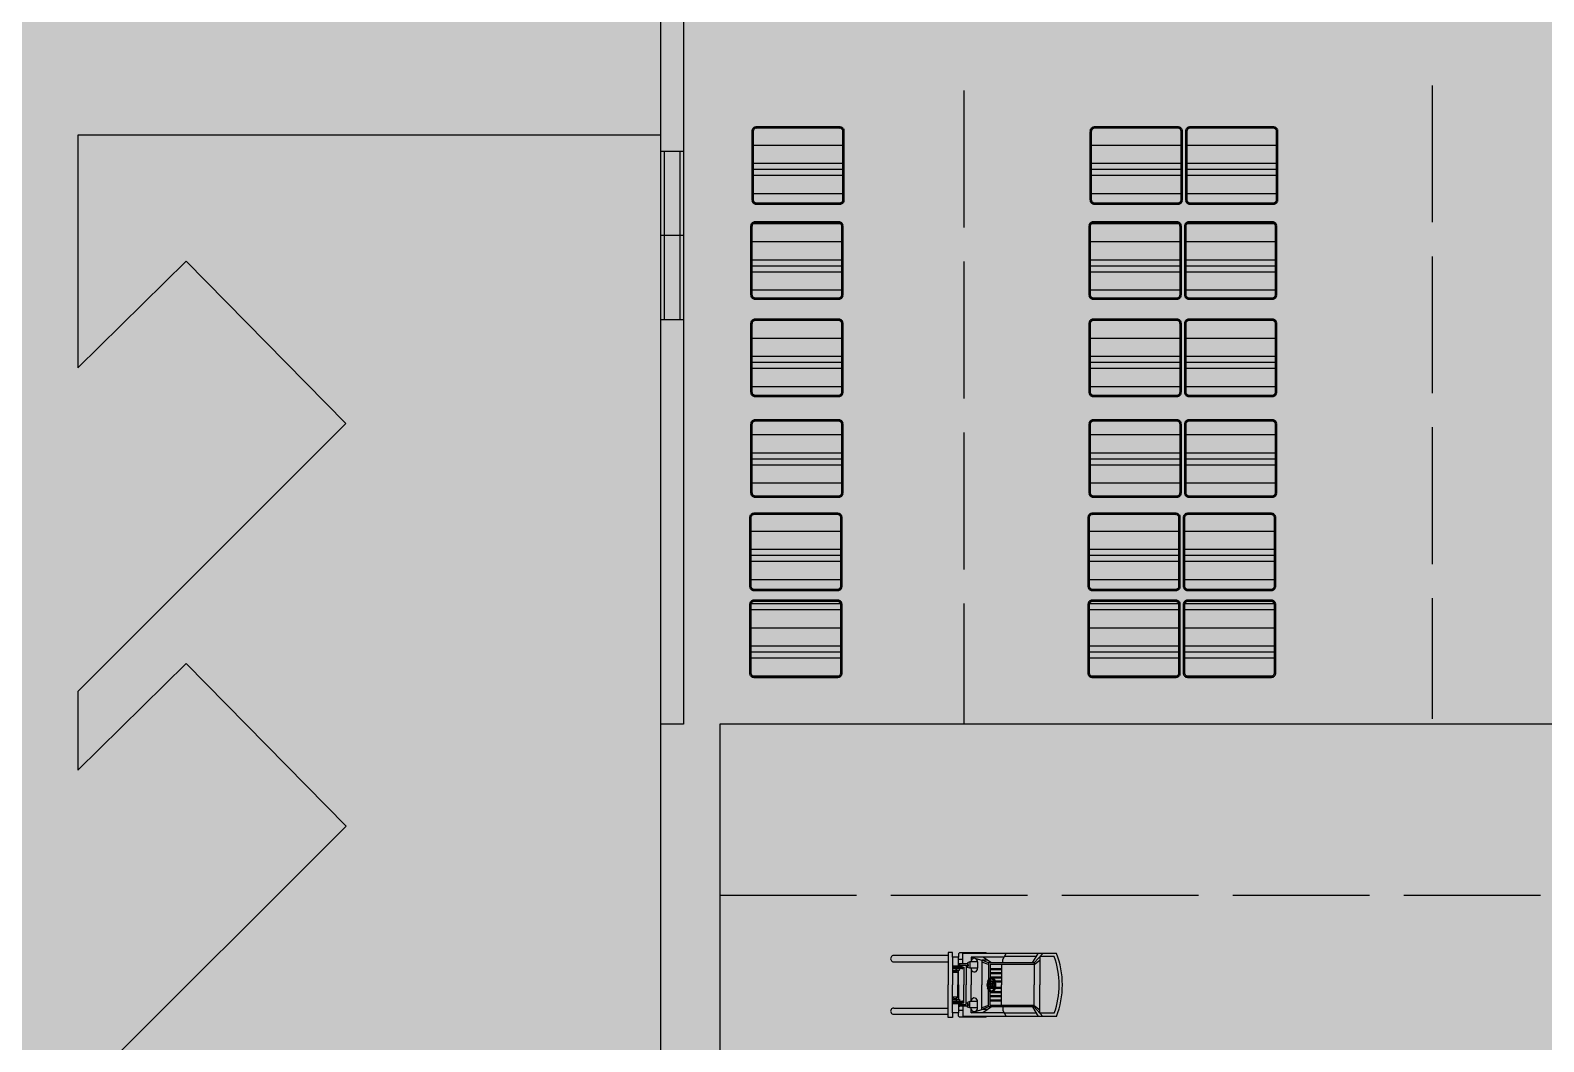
# Model space of a CAD drawing. Header units: millimetres. Extents: x -17739 to 130674, y -21116 to 94884.
# Drawn here: x 4880 to 24795, y 34953 to 48264 of the extents above; entities that cross this region are included whole.
import ezdxf

# ---------------------------------------------------------------- set-up
doc = ezdxf.new("R2010")
doc.units = ezdxf.units.MM
doc.linetypes.add('ACAD_ISO02W100', pattern=[15, 12, -3])
doc.layers.add('AM_0', color=7, linetype='Continuous', lineweight=50)
for name, color, linetype in [('Hatches', 141, 'Continuous'), ('Pathways', 50, 'ACAD_ISO02W100'), ('Windows', 150, 'Continuous'), ('Workstations', 7, 'Continuous')]:
    doc.layers.add(name, color=color, linetype=linetype)

# ---------------------------------------------------------------- blocks, each defined once
blk = doc.blocks.new('Window1')
at = {"layer": 'Windows'}
for p, q in [((0.665, 0.379), (-1.558, 0.379)), ((-1.558, 0.379), (-1.558, 0.079)), ((0.665, 0.329), (-1.558, 0.329)), ((-0.447, 0.079), (-0.447, 0.379)), ((0.665, 0.079), (0.665, 0.379)), ((-1.558, 0.129), (0.665, 0.129)), ((-1.558, 0.079), (0.665, 0.079))]:
    blk.add_line(p, q, dxfattribs=at)

msp = doc.modelspace()

# ---------------------------------------------------------------- hatches: boundary and pattern name
h = msp.add_hatch()
h.set_pattern_fill('GRAVEL', color=256)
h.set_pattern_definition([(228.0127875, (-27627.5733, -20782.793), (-203.200000016, -228.599999986), [3.4172144, -338.3048364]), (184.969741, (-27629.8593, -20785.333), (304.7999998794, 25.400001447), [5.8640472, -580.540489]), (132.5104471, (-27635.7013, -20785.841), (254.000000107, -279.399999902), [4.1348152, -409.347228]), (267.273689, (-27645.6073, -20792.191), (25.400000053, 507.999999997), [5.3400452, -528.6643743]), (292.8336542, (-27645.8613, -20797.525), (-127.000000011, 304.7999999956), [5.236337, -518.3980775]), (357.273689, (-27643.8293, -20802.351), (-507.999999997, 25.400000053), [5.3400452, -528.6643743]), (37.69424047, (-27638.4953, -20802.605), (-330.1999999854, -254.000000019), [7.0619366, -699.131153]), (72.2553284, (-27632.9073, -20798.287), (177.800000048, 558.799999985), [6.6671952, -660.052566]), (121.4295656, (-27630.8753, -20791.937), (-203.200000029, 330.199999982), [5.35813, -530.455457]), (175.2363583, (-27633.6693, -20787.365), (279.399999996, -25.400000044), [6.1171328, -299.7393695]), (222.3974378, (-27639.7653, -20786.857), (-304.7999999902, -279.4000000106), [7.9107792, -783.167725]), (138.8140748, (-27620.4613, -20792.445), (-177.79999999, 152.400000012), [2.7000454, -267.3056582]), (171.4692344, (-27622.4933, -20790.667), (330.200000009, -50.799999942), [5.1368198, -508.54639]), (225, (-27627.573, -20789.905), (-4e-15, -25.4), [3.5920934, -32.328931]), (203.1985905, (-27629.3513, -20786.857), (127.000000003, 50.79999999), [1.9344132, -191.5062237]), (291.8014095, (-27631.1293, -20787.619), (-25.4, 76.2), [2.7356562, -134.04753]), (30.9637565, (-27630.1133, -20790.159), (76.2, 50.8), [4.4431966, -143.6629815]), (161.565051, (-27626.303, -20787.873), (50.8, -25.4), [3.2128714, -77.108981]), (16.3895403, (-27645.8613, -20787.619), (254, 76.2), [4.50088, -445.5882667]), (70.3461759, (-27641.5433, -20786.349), (-101.60000001, -279.399999997), [3.7759894, -373.8221568]), (293.1985905, (-27626.3033, -20782.793), (-50.79999999, 127.000000004), [3.868801, -189.571836]), (343.6104597, (-27624.7793, -20786.349), (-254.000000005, 76.199999982), [4.50088, -445.5882667]), (339.4439548, (-27645.8613, -20803.367), (-127, 50.8), [4.340352, -212.677343]), (294.7751406, (-27641.7973, -20804.891), (-127.000000151, 279.399999931), [3.6367212, -360.0359338]), (66.8014095, (-27626.0493, -20808.193), (50.79999999, 127.000000003), [3.868801, -189.571836]), (17.3540246, (-27624.5253, -20804.637), (-330.199999993, -101.600000021), [4.2578274, -421.5237598]), (69.4439548, (-27638.4953, -20808.193), (-50.8, -127), [2.170176, -214.847519]), (101.3099325, (-27627.5733, -20808.193), (-25.4, 101.6), [1.295146, -128.2199496]), (165.9637565, (-27627.827, -20806.923), (76.2, -25.4), [5.236337, -99.490546]), (186.009006, (-27632.9073, -20805.653), (253.999999999, 25.400000013), [4.85267, -480.4136486]), (303.6900675, (-27630.113, -20792.445), (-25.4, 50.8), [3.6632388, -87.9177636]), (353.1572266, (-27628.0813, -20795.493), (431.8000000027, -50.7999999774), [6.3955676, -633.1600907]), (60.9453959, (-27621.7313, -20796.255), (-101.600000003, -177.8), [2.6150824, -258.893923]), (90, (-27620.46, -20793.97), (-25.4, 25.4), [1.524, -23.876]), (120.2564372, (-27633.4153, -20804.891), (101.599999988, -177.800000007), [3.5286696, -349.3394077]), (48.0127875, (-27635.1933, -20801.843), (203.200000017, 228.599999985), [6.8344288, -334.887622]), (0, (-27630.62, -20796.763), (25.4, 25.4), [6.604, -18.796]), (325.3048465, (-27624.0173, -20796.763), (254.000000096, -177.799999863), [4.0160956, -397.5931672]), (254.054604, (-27620.7153, -20799.049), (-25.4, -101.6), [3.6982908, -181.2165004]), (207.64597536, (-27621.7313, -20802.605), (-482.600000018, -253.999999966), [6.021451, -596.1246442]), (175.42607874, (-27627.0653, -20805.399), (-330.2, 25.4), [6.3702946, -630.6584646])])
edge = h.paths.add_edge_path()
edge.add_line((-6197, -19436), (-6197, 76756))
edge.add_arc((-4197, 76756), 2000, 90, 180)
edge.add_line((-4197, 78756), (116945, 78756))
at = {"layer": 'Hatches'}
h = msp.add_hatch(color=256, dxfattribs=at)
h.dxf.hatch_style = 1
h.paths.add_polyline_path([(13477, 44452), (13177, 44452), (13177, 39134), (13477, 39134)])
h.paths.add_polyline_path([(13477, 34634), (13177, 34634), (13177, 33699), (13477, 33699)])
h.paths.add_polyline_path([(13477, 30704), (13177, 30704), (13177, 26687), (13477, 26687)])
h.paths.add_polyline_path([(13477, 3955), (13177, 3955), (13177, -2505), (13477, -2505), (16588, -2505), (16588, -2206), (13477, -2206)])
h.paths.add_polyline_path([(13477, 10732), (13177, 10732), (13177, 6179), (13477, 6179)])
h.paths.add_polyline_path([(13477, 17744), (13177, 17744), (13177, 12956), (13477, 12956)])
h.paths.add_polyline_path([(13477, 24464), (13177, 24464), (13177, 19968), (13477, 19968)])
h.paths.add_polyline_path([(13477, 51465), (13177, 51465), (13177, 46676), (13477, 46676)])
h.paths.add_polyline_path([(13477, 58993), (13177, 58993), (13177, 53688), (13477, 53688)])
h.paths.add_polyline_path([(13477, 66006), (13177, 66006), (13177, 61217), (13477, 61217)])
at = {"layer": 'Workstations'}
h = msp.add_hatch(dxfattribs=at)
h.set_pattern_fill('PLASTI', color=256, scale=100)
h.paths.add_polyline_path([(15583, 46933, 0.414214), (15533, 46983), (14433, 46983, 0.414214), (14383, 46933), (14383, 46033, 0.414214), (14433, 45983), (15533, 45983, 0.414214), (15583, 46033)])
h.paths.add_polyline_path([(15568, 45684, 0.414214), (15518, 45734), (14418, 45734, 0.414214), (14368, 45684), (14368, 44784, 0.414214), (14418, 44734), (15518, 44734, 0.414214), (15568, 44784)])
h.paths.add_polyline_path([(15568, 44403, 0.414214), (15518, 44453), (14418, 44453, 0.414214), (14368, 44403), (14368, 43503, 0.414214), (14418, 43453), (15518, 43453, 0.414214), (15568, 43503)])
h.paths.add_polyline_path([(15568, 43079, 0.414214), (15518, 43129), (14418, 43129, 0.414214), (14368, 43079), (14368, 42179, 0.414214), (14418, 42129), (15518, 42129, 0.414214), (15568, 42179)])
h.paths.add_polyline_path([(15554, 41849, 0.414214), (15504, 41899), (14404, 41899, 0.414214), (14354, 41849), (14354, 40949, 0.414214), (14404, 40899), (15504, 40899, 0.414214), (15554, 40949)])
h.paths.add_polyline_path([(15554, 40707, 0.414214), (15504, 40757), (14404, 40757, 0.414214), (14354, 40707), (14354, 39807, 0.414214), (14404, 39757), (15504, 39757, 0.414214), (15554, 39807)])
h.paths.add_polyline_path([(20033, 46933, 0.414214), (19983, 46983), (18883, 46983, 0.414214), (18833, 46933), (18833, 46033, 0.414214), (18883, 45983), (19983, 45983, 0.414214), (20033, 46033)])
h.paths.add_polyline_path([(21289, 46933, 0.414214), (21239, 46983), (20139, 46983, 0.414214), (20089, 46933), (20089, 46033, 0.414214), (20139, 45983), (21239, 45983, 0.414214), (21289, 46033)])
h.paths.add_polyline_path([(20018, 45684, 0.414214), (19968, 45734), (18868, 45734, 0.414214), (18818, 45684), (18818, 44784, 0.414214), (18868, 44734), (19968, 44734, 0.414214), (20018, 44784)])
h.paths.add_polyline_path([(21275, 45684, 0.414214), (21225, 45734), (20125, 45734, 0.414214), (20075, 45684), (20075, 44784, 0.414214), (20125, 44734), (21225, 44734, 0.414214), (21275, 44784)])
h.paths.add_polyline_path([(20018, 44403, 0.414214), (19968, 44453), (18868, 44453, 0.414214), (18818, 44403), (18818, 43503, 0.414214), (18868, 43453), (19968, 43453, 0.414214), (20018, 43503)])
h.paths.add_polyline_path([(21275, 44403, 0.414214), (21225, 44453), (20125, 44453, 0.414214), (20075, 44403), (20075, 43503, 0.414214), (20125, 43453), (21225, 43453, 0.414214), (21275, 43503)])
h.paths.add_polyline_path([(20018, 43079, 0.414214), (19968, 43129), (18868, 43129, 0.414214), (18818, 43079), (18818, 42179, 0.414214), (18868, 42129), (19968, 42129, 0.414214), (20018, 42179)])
h.paths.add_polyline_path([(21275, 43079, 0.414214), (21225, 43129), (20125, 43129, 0.414214), (20075, 43079), (20075, 42179, 0.414214), (20125, 42129), (21225, 42129, 0.414214), (21275, 42179)])
h.paths.add_polyline_path([(20004, 41849, 0.414214), (19954, 41899), (18854, 41899, 0.414214), (18804, 41849), (18804, 40949, 0.414214), (18854, 40899), (19954, 40899, 0.414214), (20004, 40949)])
h.paths.add_polyline_path([(21260, 41849, 0.414214), (21210, 41899), (20110, 41899, 0.414214), (20060, 41849), (20060, 40949, 0.414214), (20110, 40899), (21210, 40899, 0.414214), (21260, 40949)])
h.paths.add_polyline_path([(20004, 40707, 0.414214), (19954, 40757), (18854, 40757, 0.414214), (18804, 40707), (18804, 39807, 0.414214), (18854, 39757), (19954, 39757, 0.414214), (20004, 39807)])
h.paths.add_polyline_path([(21260, 40707, 0.414214), (21210, 40757), (20110, 40757, 0.414214), (20060, 40707), (20060, 39807, 0.414214), (20110, 39757), (21210, 39757, 0.414214), (21260, 39807)])
h.paths.add_polyline_path([(26606, 46933, 0.414214), (26556, 46983), (25456, 46983, 0.414214), (25406, 46933), (25406, 46033, 0.414214), (25456, 45983), (26556, 45983, 0.414214), (26606, 46033)])
h.paths.add_polyline_path([(27863, 46933, 0.414214), (27813, 46983), (26713, 46983, 0.414214), (26663, 46933), (26663, 46033, 0.414214), (26713, 45983), (27813, 45983, 0.414214), (27863, 46033)])
h.paths.add_polyline_path([(26621, 45684, 0.414214), (26571, 45734), (25471, 45734, 0.414214), (25421, 45684), (25421, 44784, 0.414214), (25471, 44734), (26571, 44734, 0.414214), (26621, 44784)])
h.paths.add_polyline_path([(27877, 45684, 0.414214), (27827, 45734), (26727, 45734, 0.414214), (26677, 45684), (26677, 44784, 0.414214), (26727, 44734), (27827, 44734, 0.414214), (27877, 44784)])
h.paths.add_polyline_path([(26621, 44403, 0.414214), (26571, 44453), (25471, 44453, 0.414214), (25421, 44403), (25421, 43503, 0.414214), (25471, 43453), (26571, 43453, 0.414214), (26621, 43503)])
h.paths.add_polyline_path([(27877, 44403, 0.414214), (27827, 44453), (26727, 44453, 0.414214), (26677, 44403), (26677, 43503, 0.414214), (26727, 43453), (27827, 43453, 0.414214), (27877, 43503)])
h.paths.add_polyline_path([(26621, 43079, 0.414214), (26571, 43129), (25471, 43129, 0.414214), (25421, 43079), (25421, 42179, 0.414214), (25471, 42129), (26571, 42129, 0.414214), (26621, 42179)])
h.paths.add_polyline_path([(27877, 43079, 0.414214), (27827, 43129), (26727, 43129, 0.414214), (26677, 43079), (26677, 42179, 0.414214), (26727, 42129), (27827, 42129, 0.414214), (27877, 42179)])
h.paths.add_polyline_path([(26636, 41849, 0.414214), (26586, 41899), (25486, 41899, 0.414214), (25436, 41849), (25436, 40949, 0.414214), (25486, 40899), (26586, 40899, 0.414214), (26636, 40949)])
h.paths.add_polyline_path([(27892, 41849, 0.414214), (27842, 41899), (26742, 41899, 0.414214), (26692, 41849), (26692, 40949, 0.414214), (26742, 40899), (27842, 40899, 0.414214), (27892, 40949)])
h.paths.add_polyline_path([(26636, 40707, 0.414214), (26586, 40757), (25486, 40757, 0.414214), (25436, 40707), (25436, 39807, 0.414214), (25486, 39757), (26586, 39757, 0.414214), (26636, 39807)])
h.paths.add_polyline_path([(27892, 40707, 0.414214), (27842, 40757), (26742, 40757, 0.414214), (26692, 40707), (26692, 39807, 0.414214), (26742, 39757), (27842, 39757, 0.414214), (27892, 39807)])
h.paths.add_polyline_path([(32313, 46933, 0.414214), (32263, 46983), (31163, 46983, 0.414214), (31113, 46933), (31113, 46033, 0.414214), (31163, 45983), (32263, 45983, 0.414214), (32313, 46033)])
h.paths.add_polyline_path([(32327, 45684, 0.414214), (32277, 45734), (31177, 45734, 0.414214), (31127, 45684), (31127, 44784, 0.414214), (31177, 44734), (32277, 44734, 0.414214), (32327, 44784)])
h.paths.add_polyline_path([(32327, 44403, 0.414214), (32277, 44453), (31177, 44453, 0.414214), (31127, 44403), (31127, 43503, 0.414214), (31177, 43453), (32277, 43453, 0.414214), (32327, 43503)])
h.paths.add_polyline_path([(32327, 43079, 0.414214), (32277, 43129), (31177, 43129, 0.414214), (31127, 43079), (31127, 42179, 0.414214), (31177, 42129), (32277, 42129, 0.414214), (32327, 42179)])
h.paths.add_polyline_path([(32342, 41849, 0.414214), (32292, 41899), (31192, 41899, 0.414214), (31142, 41849), (31142, 40949, 0.414214), (31192, 40899), (32292, 40899, 0.414214), (32342, 40949)])
h.paths.add_polyline_path([(32342, 40707, 0.414214), (32292, 40757), (31192, 40757, 0.414214), (31142, 40707), (31142, 39807, 0.414214), (31192, 39757), (32292, 39757, 0.414214), (32342, 39807)])

# ---------------------------------------------------------------- linework, layer by layer
for p, q in [((13177, 46884), (5505, 46884)), ((5505, 46884), (5505, 43822)), ((13177, 36884), (13177, 46884)), ((5505, 43822), (6930, 45225)), ((6930, 45225), (9034, 43088)), ((9034, 43088), (5505, 39563)), ((5507, 38527), (6932, 39930)), ((6932, 39930), (9037, 37792)), ((5505, 39563), (5507, 38527)), ((9037, 37792), (5507, 34268)), ((13177, 26884), (13177, 36884))]:
    msp.add_line(p, q)
at = {"color": 0}
for p, q in [((16957, 36088), (16242, 36088)), ((17017, 36129), (16957, 36129)), ((16957, 36129), (16957, 36088)), ((16957, 36088), (16957, 36005)), ((17017, 36067), (17017, 36129)), ((17094, 36067), (17017, 36067)), ((17017, 36067), (17017, 35701)), ((17094, 36067), (17017, 36067)), ((17108, 36124), (17094, 36111)), ((17094, 36111), (17094, 36067)), ((17094, 35949), (17094, 36067)), ((17452, 36124), (17108, 36124)), ((17465, 36115), (17150, 36115)), ((17150, 35980), (17150, 36115)), ((17262, 36066), (17262, 36003)), ((17693, 36066), (17262, 36066)), ((17262, 36066), (17400, 36025)), ((17528, 35990), (17414, 36066)), ((17465, 36115), (17452, 36124)), ((18383, 36115), (17465, 36115)), ((17676, 36037), (17721, 36115)), ((18118, 36073), (17697, 36073)), ((18070, 35990), (18142, 36115)), ((18089, 35990), (18203, 36115)), ((18165, 36073), (18165, 35701)), ((18354, 36073), (18165, 36073)), ((16242, 36005), (16957, 36005)), ((16957, 36005), (16957, 35701)), ((17094, 35949), (17017, 35949)), ((17063, 35942), (17017, 35942)), ((17063, 35924), (17017, 35924)), ((17063, 35918), (17017, 35918)), ((17017, 35893), (17063, 35893)), ((17017, 35862), (17033, 35877)), ((17084, 35862), (17017, 35862)), ((17033, 35877), (17070, 35877)), ((17063, 35924), (17063, 35942)), ((17063, 35893), (17063, 35918)), ((17106, 35942), (17069, 35942)), ((17069, 35942), (17069, 35924)), ((17106, 35924), (17069, 35924)), ((17108, 35918), (17069, 35918)), ((17069, 35918), (17069, 35893)), ((17069, 35893), (17108, 35893)), ((17084, 35864), (17070, 35877)), ((17084, 35864), (17084, 35701)), ((17150, 36037), (17094, 36037)), ((17094, 35989), (17106, 35980)), ((17094, 35701), (17094, 35893)), ((17214, 35980), (17106, 35980)), ((17106, 35980), (17106, 35924)), ((17108, 35893), (17108, 35918)), ((17114, 35942), (17114, 35961)), ((17114, 35961), (17195, 35961)), ((17114, 35942), (17141, 35942)), ((17141, 35942), (17141, 35934)), ((17141, 35934), (17163, 35934)), ((17163, 35934), (17163, 35701)), ((17195, 35961), (17195, 35701)), ((17214, 35943), (17195, 35943)), ((17243, 36003), (17214, 35993)), ((17214, 35993), (17214, 35980)), ((17214, 35943), (17214, 35930)), ((17243, 35920), (17214, 35930)), ((17344, 36003), (17243, 36003)), ((17243, 36003), (17243, 35920)), ((17344, 35920), (17243, 35920)), ((17262, 35920), (17262, 35701)), ((17344, 36003), (17344, 35920)), ((17400, 36025), (17400, 35701)), ((17476, 36025), (17400, 36025)), ((17490, 35990), (17400, 36025)), ((17490, 35970), (17400, 36002)), ((18089, 35990), (17490, 35990)), ((17490, 35990), (17490, 35701)), ((18089, 35970), (17511, 35970)), ((17511, 35970), (17511, 35701)), ((17662, 35914), (17511, 35914)), ((17662, 35901), (17511, 35901)), ((17662, 35859), (17511, 35859)), ((17662, 35970), (17662, 35701)), ((17676, 35990), (17676, 36037)), ((18089, 35970), (18165, 36028)), ((18089, 35990), (18089, 35701)), ((16957, 35396), (16957, 35701)), ((17017, 35334), (17017, 35701)), ((17084, 35537), (17084, 35701)), ((17094, 35701), (17094, 35508)), ((17163, 35467), (17163, 35701)), ((17195, 35441), (17195, 35701)), ((17262, 35481), (17262, 35701)), ((17400, 35376), (17400, 35701)), ((17514, 35701), (17486, 35731)), ((17514, 35701), (17486, 35670)), ((17490, 35411), (17490, 35701)), ((17521, 35713), (17491, 35746)), ((17521, 35688), (17491, 35655)), ((17662, 35845), (17511, 35845)), ((17662, 35804), (17511, 35804)), ((17662, 35790), (17511, 35790)), ((17662, 35749), (17511, 35749)), ((17662, 35735), (17511, 35735)), ((17511, 35431), (17511, 35701)), ((17662, 35666), (17511, 35666)), ((17662, 35652), (17511, 35652)), ((17565, 35747), (17534, 35713)), ((17565, 35654), (17534, 35688)), ((17570, 35732), (17541, 35701)), ((17570, 35669), (17541, 35701)), ((17662, 35431), (17662, 35701)), ((18089, 35411), (18089, 35701)), ((18165, 35328), (18165, 35701)), ((17017, 35539), (17033, 35524)), ((17084, 35539), (17017, 35539)), ((17017, 35508), (17063, 35508)), ((17063, 35483), (17017, 35483)), ((17063, 35477), (17017, 35477)), ((17063, 35459), (17017, 35459)), ((17094, 35452), (17017, 35452)), ((17033, 35524), (17070, 35524)), ((17063, 35508), (17063, 35483)), ((17063, 35477), (17063, 35459)), ((17069, 35508), (17108, 35508)), ((17069, 35483), (17069, 35508)), ((17108, 35483), (17069, 35483)), ((17069, 35459), (17069, 35477)), ((17106, 35477), (17069, 35477)), ((17106, 35459), (17069, 35459)), ((17084, 35537), (17070, 35524)), ((17094, 35452), (17094, 35334)), ((17106, 35422), (17106, 35477)), ((17108, 35508), (17108, 35483)), ((17114, 35459), (17141, 35459)), ((17114, 35459), (17114, 35441)), ((17141, 35467), (17163, 35467)), ((17141, 35459), (17141, 35467)), ((17214, 35459), (17195, 35459)), ((17243, 35481), (17214, 35471)), ((17214, 35459), (17214, 35471)), ((17243, 35398), (17243, 35481)), ((17344, 35481), (17243, 35481)), ((17344, 35398), (17344, 35481)), ((17662, 35611), (17511, 35611)), ((17662, 35597), (17511, 35597)), ((17662, 35556), (17511, 35556)), ((17662, 35542), (17511, 35542)), ((17662, 35500), (17511, 35500)), ((17662, 35487), (17511, 35487)), ((16242, 35396), (16957, 35396)), ((16957, 35313), (16242, 35313)), ((16957, 35313), (16957, 35396)), ((16957, 35272), (16957, 35313)), ((17017, 35272), (16957, 35272)), ((17017, 35334), (17017, 35272)), ((17094, 35334), (17017, 35334)), ((17094, 35334), (17017, 35334)), ((17094, 35412), (17106, 35422)), ((17150, 35364), (17094, 35364)), ((17094, 35290), (17094, 35334)), ((17108, 35277), (17094, 35290)), ((17214, 35422), (17106, 35422)), ((17452, 35277), (17108, 35277)), ((17114, 35441), (17195, 35441)), ((17150, 35422), (17150, 35287)), ((17465, 35287), (17150, 35287)), ((17214, 35408), (17214, 35422)), ((17243, 35398), (17214, 35408)), ((17344, 35398), (17243, 35398)), ((17262, 35335), (17262, 35398)), ((17262, 35335), (17400, 35376)), ((17693, 35335), (17262, 35335)), ((17490, 35431), (17400, 35399)), ((17490, 35411), (17400, 35376)), ((17476, 35376), (17400, 35376)), ((17528, 35411), (17414, 35335)), ((17465, 35287), (17452, 35277)), ((18383, 35287), (17465, 35287)), ((18089, 35411), (17490, 35411)), ((18089, 35431), (17511, 35431)), ((17676, 35411), (17676, 35364)), ((17676, 35364), (17721, 35287)), ((18118, 35328), (17697, 35328)), ((18070, 35411), (18142, 35287)), ((18089, 35431), (18165, 35373)), ((18089, 35411), (18203, 35287)), ((18354, 35328), (18165, 35328))]:
    msp.add_line(p, q, dxfattribs=at)
msp.add_lwpolyline([(13477, 70564), (13477, 39134), (13177, 39134), (13177, 70865), (13477, 70865)])
for centre, radius in [((17122, 35921), 8.56), ((17145, 35920), 8.59), ((17122, 35480), 8.56), ((17145, 35481), 8.59)]:
    msp.add_circle(centre, radius, dxfattribs=at)
for centre, radius, start, end in [((16242, 36046), 41.4, 89.9999, 270.0001), ((17302, 36009), 42.3, 351.4726, 161.7533), ((17319, 35701), 1100, 0, 19.7934), ((17319, 35701), 1142, 0, 21.2607), ((17179, 35962), 46.9, 317.9645, 42.0355), ((17178, 35962), 40.3, 331.8719, 26.365), ((17302, 35914), 42.3, 198.2467, 8.5274), ((17596, 35704), 127, 164.2135, 180), ((17596, 35704), 127, 180, 181.6541), ((17596, 35697), 127, 178.3459, 180), ((17596, 35697), 127, 180, 195.7865), ((17562, 35714), 92.5, 145.6849, 164.2135), ((17562, 35687), 92.5, 195.7865, 214.3151), ((17596, 35704), 113, 164.2135, 180), ((17596, 35704), 113, 180, 181.8556), ((17596, 35697), 113, 178.1444, 180), ((17596, 35697), 113, 180, 195.7865), ((17541, 35728), 67, 121.2524, 145.6849), ((17562, 35714), 78.7, 145.6849, 164.2135), ((17562, 35687), 78.7, 195.7865, 214.3151), ((17541, 35728), 53.2, 121.2524, 145.6849), ((17528, 35750), 41.3, 90, 121.2524), ((17528, 35750), 27.5, 90, 121.2524), ((17530, 35702), 14.6, 159.1068, 180), ((17530, 35702), 14.6, 180, 184.0185), ((17530, 35700), 14.6, 175.9815, 180), ((17530, 35700), 14.6, 180, 200.8932), ((17529, 35702), 13.4, 137.3373, 159.1068), ((17529, 35699), 13.4, 200.8932, 222.6627), ((17528, 35703), 12.5, 114.2023, 137.3373), ((17528, 35699), 12.5, 222.6627, 245.7977), ((17527, 35704), 11.4, 90, 114.2023), ((17527, 35698), 11.4, 245.7977, 270), ((17527, 35704), 11.4, 65.7977, 90), ((17527, 35698), 11.4, 270, 294.2023), ((17528, 35750), 41.3, 58.7476, 90), ((17528, 35750), 27.5, 58.7476, 90), ((17527, 35703), 12.5, 42.6627, 65.7977), ((17527, 35699), 12.5, 294.2023, 317.3373), ((17526, 35702), 13.4, 20.8932, 42.6627), ((17526, 35699), 13.4, 317.3373, 339.1068), ((17525, 35702), 14.6, 0, 20.8932), ((17525, 35700), 14.6, 339.1068, 0), ((17525, 35702), 14.6, 355.9815, 0), ((17525, 35700), 14.6, 360, 4.0185), ((17515, 35728), 53.2, 34.3151, 58.7476), ((17515, 35728), 67, 34.3151, 58.7476), ((17494, 35714), 78.7, 15.7865, 34.3151), ((17494, 35687), 78.7, 325.6849, 344.2135), ((17460, 35704), 113, 0, 15.7865), ((17460, 35697), 113, 344.2135, 0), ((17494, 35714), 92.5, 15.7865, 34.3151), ((17494, 35687), 92.5, 325.6849, 344.2135), ((17460, 35704), 113, 358.1444, 0), ((17460, 35697), 113, 0, 1.8556), ((17460, 35704), 127, 0, 15.7865), ((17460, 35697), 127, 344.2135, 0), ((17460, 35704), 127, 358.3459, 0), ((17460, 35697), 127, 0, 1.6541), ((17319, 35701), 1100, 340.2066, 0), ((17319, 35701), 1142, 338.7393, 0), ((17179, 35440), 46.9, 317.9645, 42.0355), ((17178, 35439), 40.3, 333.635, 28.1281), ((17302, 35487), 42.3, 351.4726, 161.7533), ((17541, 35673), 67, 214.3151, 238.7476), ((17541, 35673), 53.2, 214.3151, 238.7476), ((17528, 35651), 41.3, 238.7476, 270), ((17528, 35651), 27.5, 238.7476, 270), ((17528, 35651), 27.5, 270, 301.2524), ((17528, 35651), 41.3, 270, 301.2524), ((17515, 35673), 53.2, 301.2524, 325.6849), ((17515, 35673), 67, 301.2524, 325.6849), ((16242, 35355), 41.4, 89.9999, 270.0001), ((17302, 35392), 42.3, 198.2467, 8.5274)]:
    msp.add_arc(centre, radius, start, end, dxfattribs=at)
at = {"layer": 'AM_0'}
for points in [[(14433, 45983), (15533, 45983, 0.414214), (15583, 46033), (15583, 46933, 0.414214), (15533, 46983), (14433, 46983, 0.414214), (14383, 46933), (14383, 46033, 0.414214)], [(18883, 45983), (19983, 45983, 0.414214), (20033, 46033), (20033, 46933, 0.414214), (19983, 46983), (18883, 46983, 0.414214), (18833, 46933), (18833, 46033, 0.414214)], [(20139, 45983), (21239, 45983, 0.414214), (21289, 46033), (21289, 46933, 0.414214), (21239, 46983), (20139, 46983, 0.414214), (20089, 46933), (20089, 46033, 0.414214)], [(14418, 44734), (15518, 44734, 0.414214), (15568, 44784), (15568, 45684, 0.414214), (15518, 45734), (14418, 45734, 0.414214), (14368, 45684), (14368, 44784, 0.414214)], [(18868, 44734), (19968, 44734, 0.414214), (20018, 44784), (20018, 45684, 0.414214), (19968, 45734), (18868, 45734, 0.414214), (18818, 45684), (18818, 44784, 0.414214)], [(20125, 44734), (21225, 44734, 0.414214), (21275, 44784), (21275, 45684, 0.414214), (21225, 45734), (20125, 45734, 0.414214), (20075, 45684), (20075, 44784, 0.414214)], [(14418, 43453), (15518, 43453, 0.414214), (15568, 43503), (15568, 44403, 0.414214), (15518, 44453), (14418, 44453, 0.414214), (14368, 44403), (14368, 43503, 0.414214)], [(18868, 43453), (19968, 43453, 0.414214), (20018, 43503), (20018, 44403, 0.414214), (19968, 44453), (18868, 44453, 0.414214), (18818, 44403), (18818, 43503, 0.414214)], [(20125, 43453), (21225, 43453, 0.414214), (21275, 43503), (21275, 44403, 0.414214), (21225, 44453), (20125, 44453, 0.414214), (20075, 44403), (20075, 43503, 0.414214)], [(14418, 42129), (15518, 42129, 0.414214), (15568, 42179), (15568, 43079, 0.414214), (15518, 43129), (14418, 43129, 0.414214), (14368, 43079), (14368, 42179, 0.414214)], [(18868, 42129), (19968, 42129, 0.414214), (20018, 42179), (20018, 43079, 0.414214), (19968, 43129), (18868, 43129, 0.414214), (18818, 43079), (18818, 42179, 0.414214)], [(20125, 42129), (21225, 42129, 0.414214), (21275, 42179), (21275, 43079, 0.414214), (21225, 43129), (20125, 43129, 0.414214), (20075, 43079), (20075, 42179, 0.414214)], [(14404, 40899), (15504, 40899, 0.414214), (15554, 40949), (15554, 41849, 0.414214), (15504, 41899), (14404, 41899, 0.414214), (14354, 41849), (14354, 40949, 0.414214)], [(18854, 40899), (19954, 40899, 0.414214), (20004, 40949), (20004, 41849, 0.414214), (19954, 41899), (18854, 41899, 0.414214), (18804, 41849), (18804, 40949, 0.414214)], [(20110, 40899), (21210, 40899, 0.414214), (21260, 40949), (21260, 41849, 0.414214), (21210, 41899), (20110, 41899, 0.414214), (20060, 41849), (20060, 40949, 0.414214)], [(14404, 39757), (15504, 39757, 0.414214), (15554, 39807), (15554, 40707, 0.414214), (15504, 40757), (14404, 40757, 0.414214), (14354, 40707), (14354, 39807, 0.414214)], [(18854, 39757), (19954, 39757, 0.414214), (20004, 39807), (20004, 40707, 0.414214), (19954, 40757), (18854, 40757, 0.414214), (18804, 40707), (18804, 39807, 0.414214)], [(20110, 39757), (21210, 39757, 0.414214), (21260, 39807), (21260, 40707, 0.414214), (21210, 40757), (20110, 40757, 0.414214), (20060, 40707), (20060, 39807, 0.414214)]]:
    msp.add_lwpolyline(points, format="xyb", close=True, dxfattribs=at)
at = {"layer": 'Pathways', "ltscale": 150}
for p, q in [((17163, 47470), (17163, 39134)), ((23326, 47539), (23326, 39203)), ((13953, 36884), (31777, 36884))]:
    msp.add_line(p, q, dxfattribs=at)
at = {"layer": 'Workstations', "color": 2}
msp.add_lwpolyline([(32743, 39134), (13953, 39134), (13953, 34634), (32743, 34634)], dxfattribs=at)

# ---------------------------------------------------------------- block references
at = {"xscale": -1000, "yscale": 1000, "zscale": 1000, "rotation": 90}
msp.add_blockref('Window1', (13556, 45117), dxfattribs=at)

doc.saveas('drawing.dxf')
